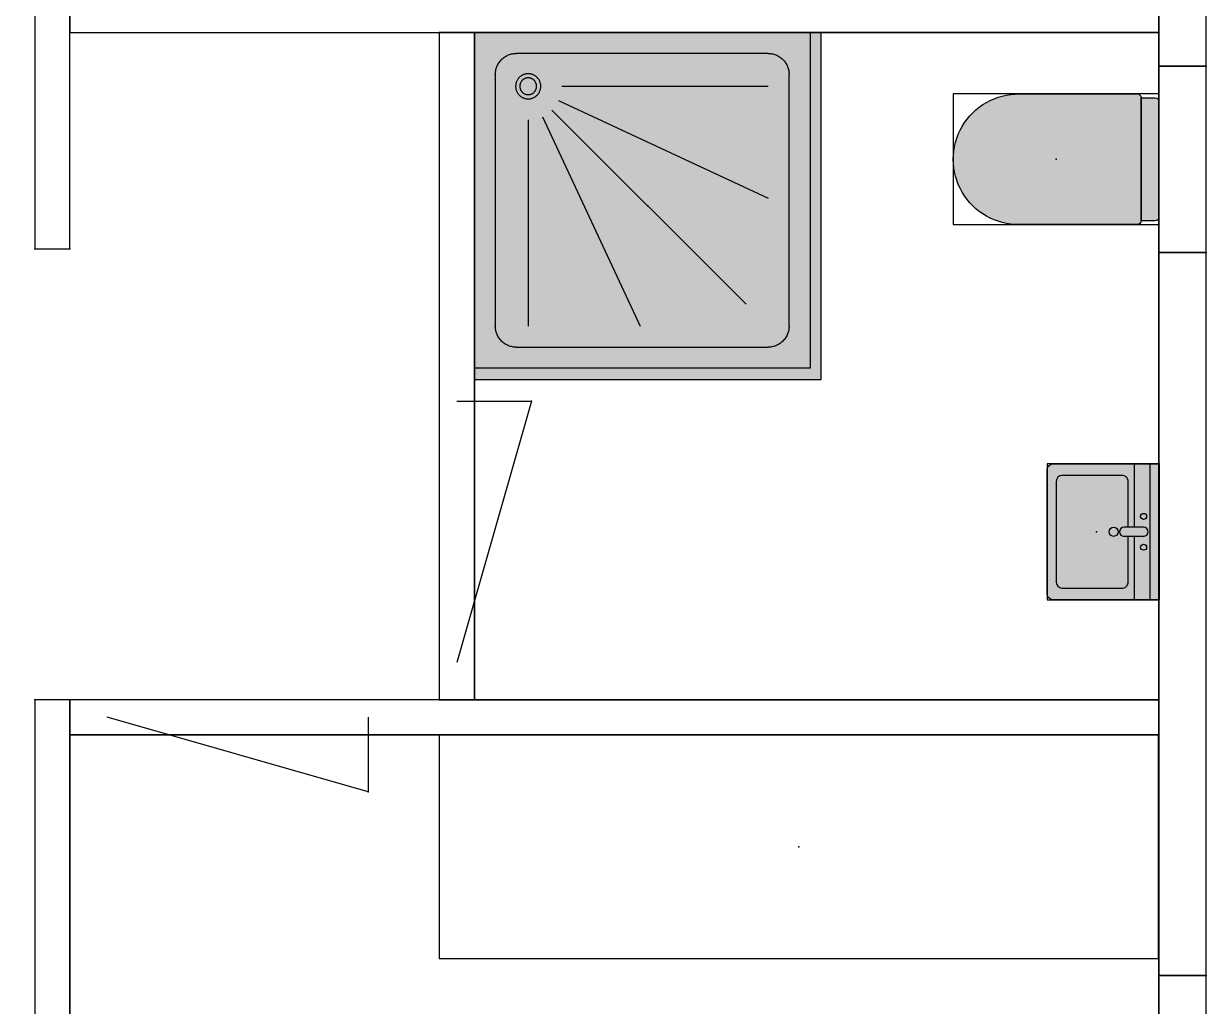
# Model space of a CAD drawing. Header units: millimetres. Extents: x 0 to 11077, y 0 to 9855.
# Drawn here: x 7906 to 11077, y 4158 to 6792 of the extents above; entities that cross this region are included whole.
import ezdxf

# ---------------------------------------------------------------- set-up
doc = ezdxf.new("R2010")
doc.units = ezdxf.units.MM
for name, color, linetype, true_color in [('Doors', 96, 'Continuous', 0x007f00), ('Furniture', 37, 'Continuous', 0x75664f), ('FurnitureRefRec', 254, 'Continuous', 0xd5d5d5), ('PT Top Left Furniture', 211, 'Continuous', 0xff7fff), ('PT Top Right', 96, 'Continuous', 0x007f00), ('PT Top Right Furniture', 200, 'Continuous', 0xbf3fff), ('Walls', 1, 'Continuous', 0xff0000)]:
    doc.layers.add(name, color=color, linetype=linetype, true_color=true_color)
for name, color, linetype in [('Rooms$Bath Room', 7, 'Continuous'), ('Rooms$Bed Room', 7, 'Continuous'), ('Rooms$Living Room', 7, 'Continuous'), ('Windows', 7, 'Continuous')]:
    doc.layers.add(name, color=color, linetype=linetype)

# ---------------------------------------------------------------- blocks, each defined once
blk = doc.blocks.new('Douche')
at = {"layer": 'Furniture'}
blk.add_hatch(color=7, dxfattribs=at).paths.add_polyline_path([(-465, 465), (-465, -465), (465, -465), (465, 465)], flags=0)
at = {"layer": 'Furniture', "color": 37, "true_color": 0x766750}
for p, q in [((-465, -465), (-465, 435)), ((-465, 435), (435, 435)), ((435, 435), (435, -465)), ((322.5, 378.7), (-352.5, 378.7)), ((-408.8, 322.5), (-408.8, -352.5)), ((-320.7, -230.7), (-320.7, 322.5)), ((-282.6, -239.1), (-20.8, 322.5)), ((378.7, -352.5), (378.7, 322.5)), ((-257, -257), (263.4, 263.4)), ((-239.1, -282.6), (322.5, -20.8)), ((-230.7, -320.7), (322.5, -320.7)), ((-352.5, -408.8), (322.5, -408.8)), ((-465, -465), (435, -465))]:
    blk.add_line(p, q, dxfattribs=at)
for points in [[(465, 465), (-465, 465)], [(465, -465), (465, 465)]]:
    blk.add_lwpolyline(points, dxfattribs=at)
for points, weights in [([(-408.8, 322.5), (-408.8, 378.7), (-352.5, 378.7)], [1, 0.707106781187, 1]), ([(322.5, 378.7), (378.7, 378.7), (378.7, 322.5)], [1, 0.707106780956, 1]), ([(-352.5, -408.8), (-408.8, -408.8), (-408.8, -352.5)], [1, 0.707106781187, 1]), ([(378.7, -352.5), (378.7, -408.8), (322.5, -408.8)], [1, 0.707106781187, 1])]:
    blk.add_rational_spline(points, weights, degree=2, dxfattribs=at)
for points, knots in [([(-320.7, -286.9), (-286.9, -286.9), (-286.9, -320.7), (-286.9, -354.4), (-320.7, -354.4), (-354.4, -354.4), (-354.4, -320.7), (-354.4, -286.9), (-320.7, -286.9)], [0, 0, 0, 0.0530144, 0.0530144, 0.1060288, 0.1060288, 0.1590431, 0.1590431, 0.2120575, 0.2120575, 0.2120575]), ([(-320.7, -298.2), (-298.2, -298.2), (-298.2, -320.7), (-298.2, -343.2), (-320.7, -343.2), (-343.2, -343.2), (-343.2, -320.7), (-343.2, -298.2), (-320.7, -298.2)], [0, 0, 0, 0.0353429, 0.0353429, 0.0706858, 0.0706858, 0.1060288, 0.1060288, 0.1413717, 0.1413717, 0.1413717])]:
    blk.add_rational_spline(points, [1, 0.707106781187, 1, 0.707106781187, 1, 0.707106781187, 1, 0.707106781187, 1], degree=2, knots=knots, dxfattribs=at)
at = {"layer": 'FurnitureRefRec'}
blk.add_lwpolyline([(-465, -465), (465, -465), (465, 465), (-465, 465)], close=True, dxfattribs=at)
at = {"layer": 'PT Top Left Furniture'}
blk.add_point((-465, -465), dxfattribs=at)
at = {"layer": 'PT Top Right Furniture'}
blk.add_point((-465, 465), dxfattribs=at)
blk = doc.blocks.new('Toilet')
at = {"layer": 'Furniture'}
for points in [[(227.8, 165), (227.8, -165), (227.8, -165.3), (227.8, -165.7), (227.8, -166), (227.7, -166.4), (227.7, -166.7), (227.6, -167), (227.5, -167.4), (227.4, -167.7), (227.3, -168), (227.2, -168.3), (227.1, -168.7), (227, -169), (226.8, -169.3), (226.7, -169.6), (226.5, -169.9), (226.4, -170.2), (226.2, -170.5), (226, -170.8), (225.8, -171), (225.6, -171.3), (225.3, -171.6), (225.1, -171.8), (224.9, -172.1), (224.6, -172.3), (224.4, -172.5), (224.1, -172.8), (223.9, -173), (223.6, -173.2), (223.3, -173.4), (223, -173.5), (222.7, -173.7), (222.4, -173.9), (222.1, -174), (221.8, -174.2), (221.5, -174.3), (221.2, -174.4), (220.8, -174.5), (220.5, -174.6), (220.2, -174.7), (219.8, -174.8), (219.5, -174.9), (219.2, -174.9), (218.8, -174.9), (218.5, -175), (218.1, -175), (217.8, -175), (-98.2, -175), (-104.3, -175), (-110.4, -174.8), (-116.5, -174.3), (-122.6, -173.7), (-128.6, -172.8), (-134.6, -171.7), (-140.6, -170.4), (-146.5, -169), (-152.3, -167.3), (-158.1, -165.4), (-163.9, -163.3), (-169.5, -161), (-175.1, -158.5), (-180.5, -155.8), (-185.9, -152.9), (-191.2, -149.9), (-196.4, -146.6), (-201.4, -143.2), (-206.3, -139.6), (-211.1, -135.8), (-215.8, -131.9), (-220.3, -127.8), (-224.7, -123.6), (-228.9, -119.2), (-233, -114.7), (-236.9, -110), (-240.7, -105.2), (-244.3, -100.2), (-247.7, -95.2), (-250.9, -90), (-253.9, -84.7), (-256.8, -79.3), (-259.5, -73.8), (-261.9, -68.3), (-264.2, -62.6), (-266.3, -56.9), (-268.2, -51.1), (-269.9, -45.2), (-271.3, -39.3), (-272.6, -33.3), (-273.7, -27.3), (-274.5, -21.3), (-275.1, -15.2), (-275.6, -9.1), (-275.8, -3), (-275.8, 3), (-275.6, 9.1), (-275.1, 15.2), (-274.5, 21.3), (-273.7, 27.3), (-272.6, 33.3), (-271.3, 39.3), (-269.9, 45.2), (-268.2, 51.1), (-266.3, 56.9), (-264.2, 62.6), (-261.9, 68.3), (-259.5, 73.8), (-256.8, 79.3), (-253.9, 84.7), (-250.9, 90), (-247.7, 95.2), (-244.3, 100.2), (-240.7, 105.2), (-236.9, 110), (-233, 114.7), (-228.9, 119.2), (-224.7, 123.6), (-220.3, 127.8), (-215.8, 131.9), (-211.1, 135.8), (-206.3, 139.6), (-201.4, 143.2), (-196.4, 146.6), (-191.2, 149.9), (-185.9, 152.9), (-180.5, 155.8), (-175.1, 158.5), (-169.5, 161), (-163.9, 163.3), (-158.1, 165.4), (-152.3, 167.3), (-146.5, 169), (-140.6, 170.4), (-134.6, 171.7), (-128.6, 172.8), (-122.6, 173.7), (-116.5, 174.3), (-110.4, 174.8), (-104.3, 175), (-98.2, 175), (217.8, 175), (218.1, 175), (218.5, 175), (218.8, 174.9), (219.2, 174.9), (219.5, 174.9), (219.8, 174.8), (220.2, 174.7), (220.5, 174.6), (220.8, 174.5), (221.2, 174.4), (221.5, 174.3), (221.8, 174.2), (222.1, 174), (222.4, 173.9), (222.7, 173.7), (223, 173.5), (223.3, 173.4), (223.6, 173.2), (223.9, 173), (224.1, 172.8), (224.4, 172.5), (224.6, 172.3), (224.9, 172.1), (225.1, 171.8), (225.3, 171.6), (225.6, 171.3), (225.8, 171), (226, 170.8), (226.2, 170.5), (226.4, 170.2), (226.5, 169.9), (226.7, 169.6), (226.8, 169.3), (227, 169), (227.1, 168.7), (227.2, 168.3), (227.3, 168), (227.4, 167.7), (227.5, 167.4), (227.6, 167), (227.7, 166.7), (227.7, 166.4), (227.8, 166), (227.8, 165.7), (227.8, 165.3)], [(227.8, 165), (265.8, 165), (266.1, 165), (266.5, 165), (266.8, 164.9), (267.2, 164.9), (267.5, 164.9), (267.8, 164.8), (268.2, 164.7), (268.5, 164.6), (268.8, 164.5), (269.2, 164.4), (269.5, 164.3), (269.8, 164.2), (270.1, 164), (270.4, 163.9), (270.7, 163.7), (271, 163.5), (271.3, 163.4), (271.6, 163.2), (271.9, 163), (272.1, 162.8), (272.4, 162.5), (272.6, 162.3), (272.9, 162.1), (273.1, 161.8), (273.3, 161.6), (273.6, 161.3), (273.8, 161), (274, 160.8), (274.2, 160.5), (274.4, 160.2), (274.5, 159.9), (274.7, 159.6), (274.8, 159.3), (275, 159), (275.1, 158.7), (275.2, 158.3), (275.3, 158), (275.4, 157.7), (275.5, 157.4), (275.6, 157), (275.7, 156.7), (275.7, 156.4), (275.8, 156), (275.8, 155.7), (275.8, 155.3), (275.8, 155), (275.8, -155), (275.8, -155.3), (275.8, -155.7), (275.8, -156), (275.7, -156.4), (275.7, -156.7), (275.6, -157), (275.5, -157.4), (275.4, -157.7), (275.3, -158), (275.2, -158.3), (275.1, -158.7), (275, -159), (274.8, -159.3), (274.7, -159.6), (274.5, -159.9), (274.4, -160.2), (274.2, -160.5), (274, -160.8), (273.8, -161), (273.6, -161.3), (273.3, -161.6), (273.1, -161.8), (272.9, -162.1), (272.6, -162.3), (272.4, -162.5), (272.1, -162.8), (271.9, -163), (271.6, -163.2), (271.3, -163.4), (271, -163.5), (270.7, -163.7), (270.4, -163.9), (270.1, -164), (269.8, -164.2), (269.5, -164.3), (269.2, -164.4), (268.8, -164.5), (268.5, -164.6), (268.2, -164.7), (267.8, -164.8), (267.5, -164.9), (267.2, -164.9), (266.8, -164.9), (266.5, -165), (266.1, -165), (265.8, -165), (227.8, -165)]]:
    blk.add_hatch(color=7, dxfattribs=at).paths.add_polyline_path(points, flags=0)
at = {"layer": 'Furniture', "color": 37, "true_color": 0x766750}
for p, q in [((-98.2, 175), (217.8, 175)), ((227.8, 165), (265.8, 165)), ((227.8, -165), (227.8, 165)), ((227.8, 165), (227.8, -165)), ((275.8, 155), (275.8, -155)), ((217.8, -175), (-98.2, -175)), ((265.8, -165), (227.8, -165))]:
    blk.add_line(p, q, dxfattribs=at)
at = {"layer": 'Furniture', "color": 37, "true_color": 0x766750, "extrusion": (0, 0, -1)}
for centre, radius, start, end in [((100.8, 0), 175, 269.1583, 90.8417), ((-217.8, 165), 10, 90, 180), ((-265.8, 155), 10, 90, 180), ((-265.8, -155), 10, 180, 270), ((-217.8, -165), 10, 180, 270)]:
    blk.add_arc(centre, radius, start, end, dxfattribs=at)
at = {"layer": 'FurnitureRefRec'}
blk.add_lwpolyline([(-275.8, -175), (275.8, -175), (275.8, 175), (-275.8, 175)], close=True, dxfattribs=at)
at = {"layer": 'PT Top Left Furniture'}
blk.add_point((275.8, 175), dxfattribs=at)
at = {"layer": 'PT Top Right Furniture'}
blk.add_point((275.8, -175), dxfattribs=at)
blk = doc.blocks.new('Wastafel')
at = {"layer": 'Furniture'}
blk.add_hatch(color=7, dxfattribs=at).paths.add_polyline_path([(134.7, 182.3), (135.3, 182.2), (135.8, 182.1), (136.4, 182.1), (136.9, 182), (137.5, 181.8), (138, 181.7), (138.5, 181.5), (139.1, 181.4), (139.6, 181.2), (140.1, 180.9), (140.6, 180.7), (141.1, 180.5), (141.6, 180.2), (142.1, 179.9), (142.5, 179.6), (143, 179.3), (143.4, 179), (143.9, 178.7), (144.3, 178.3), (144.7, 177.9), (145.1, 177.5), (145.5, 177.1), (145.9, 176.7), (146.2, 176.3), (146.6, 175.9), (146.9, 175.4), (147.2, 175), (147.5, 174.5), (147.8, 174), (148, 173.5), (148.3, 173), (148.5, 172.5), (148.7, 172), (148.9, 171.5), (149.1, 171), (149.2, 170.5), (149.4, 169.9), (149.5, 169.4), (149.6, 168.8), (149.7, 168.3), (149.8, 167.7), (149.8, 167.2), (149.8, 166.6), (149.8, 166.1), (149.8, -166.1), (149.8, -166.6), (149.8, -167.2), (149.8, -167.7), (149.7, -168.3), (149.6, -168.8), (149.5, -169.4), (149.4, -169.9), (149.2, -170.5), (149.1, -171), (148.9, -171.5), (148.7, -172), (148.5, -172.5), (148.3, -173), (148, -173.5), (147.8, -174), (147.5, -174.5), (147.2, -175), (146.9, -175.4), (146.6, -175.9), (146.2, -176.3), (145.9, -176.7), (145.5, -177.1), (145.1, -177.5), (144.7, -177.9), (144.3, -178.3), (143.9, -178.7), (143.4, -179), (143, -179.3), (142.5, -179.6), (142.1, -179.9), (141.6, -180.2), (141.1, -180.5), (140.6, -180.7), (140.1, -180.9), (139.6, -181.2), (139.1, -181.4), (138.5, -181.5), (138, -181.7), (137.5, -181.8), (136.9, -182), (136.4, -182.1), (135.8, -182.1), (135.3, -182.2), (134.7, -182.3), (-149.9, -182.3), (-149.9, 182.3)], flags=0)
at = {"layer": 'Furniture', "color": 37, "true_color": 0x766750}
for p, q in [((-67.2, 135), (-67.2, 12.1)), ((-56.2, 12.1), (-108.5, 12.1)), ((-108.5, -12.2), (-56.2, -12.2)), ((-67.2, -12.2), (-67.2, -135))]:
    blk.add_line(p, q, dxfattribs=at)
for points in [[(134.7, -182.3), (-149.9, -182.3), (-149.9, 182.3), (134.7, 182.3)], [(-125.5, -182.3), (-125.5, 182.3)], [(-83.4, 12.1), (-83.4, 182.3)], [(149.8, 166.1), (149.8, -166.1)], [(110.4, 151.1), (-49.9, 151.1)], [(125.5, -135), (125.5, 135)], [(-83.4, -182.3), (-83.4, -12.2)], [(-49.9, -151.1), (110.4, -151.1)]]:
    blk.add_lwpolyline(points, dxfattribs=at)
for centre, radius in [((-108.5, 41.3), 8.1), ((-28.3, 0), 12.2), ((-108.5, -41.3), 8.1)]:
    blk.add_circle(centre, radius, dxfattribs=at)
at = {"layer": 'Furniture', "color": 37, "true_color": 0x766750, "extrusion": (0, 0, -1)}
for centre, start, end in [((-133.7, 166.1), 93.8655, 180), ((-133.7, -166.1), 180, 266.1345)]:
    blk.add_arc(centre, 16.2, start, end, dxfattribs=at)
at = {"layer": 'Furniture', "color": 37, "true_color": 0x766750}
for centre, radius, start, end in [((-51, 135), 16.2, 86.1345, 180), ((109.3, 135), 16.2, 0, 86.1345), ((-108.5, 0), 12.2, 90.0009, 269.9991), ((-56.2, 0), 12.2, 270, 90), ((-51, -135), 16.2, 180, 273.8655), ((109.3, -135), 16.2, 273.8655, 0)]:
    blk.add_arc(centre, radius, start, end, dxfattribs=at)
at = {"layer": 'FurnitureRefRec'}
blk.add_lwpolyline([(-149.9, -182.3), (149.8, -182.3), (149.8, 182.3), (-149.9, 182.3)], close=True, dxfattribs=at)
at = {"layer": 'PT Top Left Furniture'}
blk.add_point((-149.9, -182.3), dxfattribs=at)
at = {"layer": 'PT Top Right Furniture'}
blk.add_point((-149.9, 182.3), dxfattribs=at)

msp = doc.modelspace()

# ---------------------------------------------------------------- linework, layer by layer
at = {"layer": 'Doors'}
for points in [[(9067, 5779.5), (9267, 5779.5), (9067, 5079.5)], [(8829.4, 4932.5), (8829.4, 4732.5), (8129.4, 4932.5)]]:
    msp.add_lwpolyline(points, dxfattribs=at)
at = {"layer": 'Furniture'}
msp.add_lwpolyline([(10948.2, 4885.5), (9020, 4885.5), (9020, 4285.5), (10948.2, 4285.5)], close=True, dxfattribs=at)
at = {"layer": 'PT Top Right'}
for p in [(8030.1, 6768), (9020, 6768), (9114, 6768), (10949.5, 6768), (10949.5, 6678), (11076.5, 6678), (10673.7, 6428), (9579, 6303), (7935.3, 6188), (8029.3, 6188), (10949.5, 6178), (11076.5, 6178), (9267, 5779.5), (10782.4, 5429.5), (7935.4, 4979.5), (8029.4, 4979.5), (9020, 4979.5), (9114, 4979.5), (10949.5, 4979.5), (8029.4, 4885.5), (10949.5, 4885.5), (8829.4, 4732.5), (9984.1, 4585.5), (10949.5, 4240), (11076.5, 4240)]:
    msp.add_point(p, dxfattribs=at)
at = {"layer": 'Rooms$Bath Room'}
msp.add_lwpolyline([(9114, 4979.5), (10949.5, 4979.5), (10949.5, 6768), (9114, 6768)], close=True, dxfattribs=at)
at = {"layer": 'Rooms$Bed Room'}
msp.add_lwpolyline([(8029.4, 127), (10949.5, 127), (10949.5, 4885.5), (8029.4, 4885.5)], close=True, dxfattribs=at)
at = {"layer": 'Rooms$Living Room'}
msp.add_lwpolyline([(127, 6862), (127, 9728), (6195.5, 9728), (6195.5, 9255), (7936.1, 9255), (7935.3, 6188), (8029.3, 6188), (8029.4, 6768), (9020, 6768), (9020, 4979.5), (7935.4, 4979.5), (7934.5, 1327), (3142.5, 1328.2), (3142.5, 6862)], close=True, dxfattribs=at)
at = {"layer": 'Walls'}
for points in [[(8030.1, 9255), (7936.1, 9255), (7935.3, 6188), (8029.3, 6188)], [(10949.5, 6768), (10949.5, 6862), (8029.4, 6862), (8029.4, 6768)], [(9114, 6768), (9020, 6768), (9020, 4979.5), (9114, 4979.5)], [(8029.4, 4979.5), (7935.4, 4979.5), (7934.5, 1327), (8028.5, 1327)], [(10949.5, 4885.5), (10949.5, 4979.5), (8029.4, 4979.5), (8029.4, 4885.5)]]:
    msp.add_lwpolyline(points, close=True, dxfattribs=at)
for points in [[(10949.5, 9855), (10949.5, 6678)], [(11076.5, 6678), (11076.5, 9855)], [(10949.5, 6678), (11076.5, 6678)], [(10949.5, 6178), (10949.5, 4240)], [(11076.5, 6178), (10949.5, 6178)], [(11076.5, 4240), (11076.5, 6178)], [(10949.5, 4240), (11076.5, 4240)]]:
    msp.add_open_spline(points, degree=1, dxfattribs=at)
at = {"layer": 'Windows'}
for points in [[(10949.5, 6178), (11076.5, 6178), (11076.5, 6678), (10949.5, 6678)], [(10949.5, 3740), (11076.5, 3740), (11076.5, 4240), (10949.5, 4240)]]:
    msp.add_lwpolyline(points, close=True, dxfattribs=at)

# ---------------------------------------------------------------- block references
at = {"layer": 'Furniture'}
for name, p, rotation in [('Douche', (9579, 6303), 270.0000000000002), ('Wastafel', (10799.7, 5429.5), 180)]:
    msp.add_blockref(name, p, dxfattribs=dict(at, rotation=rotation))
msp.add_blockref('Toilet', (10673.7, 6428), dxfattribs=at)

doc.saveas('drawing.dxf')
